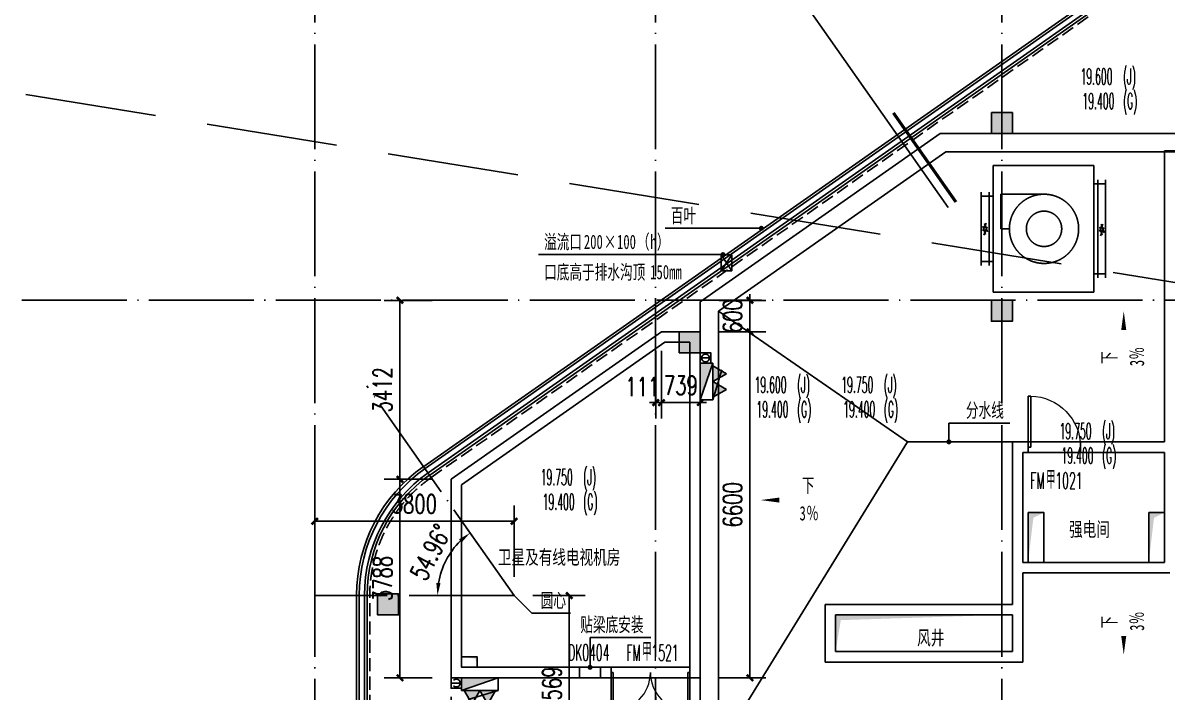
# Model space of a CAD drawing. Header units: millimetres. Extents: x 11476074 to 24729458, y -1239991 to 2813188.
# Drawn here: x 12552734 to 12574547, y 432140 to 444905 of the extents above; entities that cross this region are included whole.
import ezdxf

# ---------------------------------------------------------------- set-up
doc = ezdxf.new("R2010")
doc.units = ezdxf.units.MM
doc.header["$LTSCALE"] = 1000
for name, pattern in [('DASH', [0.35, 0.25, -0.1]), ('DASHED', [19.05, 12.7, -6.35]), ('DOTE', [2.42, 2, -0.2, 0.02, -0.2])]:
    doc.linetypes.add(name, pattern=pattern)
for name, color, linetype in [('#s-灭火器', 20, 'Continuous'), ('0风机', 1, 'Continuous'), ('20220819景观提资', 11, 'Continuous'), ('20230726 电气提资', 3, 'Continuous'), ('A-ANNO-DIMS', 3, 'Continuous'), ('A-ANNO-IDEN', 3, 'Continuous'), ('A-ANNO-TEXT', 7, 'Continuous'), ('A-AXIS', 18, 'DOTE'), ('A-COLS', 6, 'Continuous'), ('A-DETL-0001', 1, 'Continuous'), ('A-WALL', 5, 'Continuous'), ('AXIS', 3, 'Continuous'), ('DIM_LEAD', 3, 'Continuous'), ('DOOR_FIRE', 1, 'Continuous'), ('DOOR_FIRE_TEXT', 7, 'Continuous'), ('EQUIP_消火栓', 7, 'Continuous'), ('HZHZNEWPLOTLAYER#@$TT', 7, 'Continuous'), ('PUB_HATCH', 8, 'Continuous'), ('PUB_TEXT', 7, 'Continuous'), ('VPIPE-消防高', 3, 'Continuous'), ('WINDOW', 2, 'Continuous'), ('WINDOW_TEXT', 7, 'Continuous'), ('建筑-楼板开洞', 251, 'Continuous'), ('排水沟', 133, 'Continuous'), ('水条件', 1, 'Continuous'), ('结构边线', 21, 'DASH')]:
    doc.layers.add(name, color=color, linetype=linetype)
doc.layers.add('ACS_PFG_F2', color=31, linetype='Continuous', lineweight=50)
doc.layers.add('暖通-空调-设备', color=1, linetype='Continuous', lineweight=35)
doc.layers.get('20230726 电气提资').off()
doc.styles.add('_TCH_DIM', font='SIMPLEX.shx', dxfattribs={"width": 0.6, "bigfont": 'GBCBIG.shx'})
doc.styles.add('_TCH_DIM_T3', font='SIMPLEX', dxfattribs={"width": 0.705882, "bigfont": 'GBCBIG'})
doc.styles.add('_TCH_WINDOW', font='SIMPLEX', dxfattribs={"width": 0.7, "bigfont": 'GBCBIG'})
doc.styles.add('TITXV', font='', dxfattribs={"width": 0.7})
doc.styles.add('宋体', font='', dxfattribs={"width": 0.65})
doc.styles.get('TITXV').set_extended_font_data('SimSun')
doc.styles.get('宋体').set_extended_font_data('SimSun')
doc.dimstyles.new('_TCH_ARCH&&120', dxfattribs={"dimtxt": 357, "dimasz": 120, "dimexe": 300, "dimexo": 360, "dimgap": 151.5, "dimtad": 1, "dimdec": 0, "dimzin": 0, "dimdsep": 46, "dimtxsty": '_TCH_DIM_T3', "dimblk": 'ARCHTICK', "dimcen": 0.09, "dimclrt": 7, "dimazin": 2, "dimtfac": 1, "dimtdec": 0, "dimtix": 1, "dimtmove": 2, "dimatfit": 3, "dimfxl": 0, "dimtolj": 1, "dimtzin": 0, "dimarcsym": 0})
doc.dimstyles.new('_TCH_ARROW&&120', dxfattribs={"dimtxt": 357, "dimasz": 240, "dimexe": 300, "dimexo": 360, "dimgap": 151.5, "dimtad": 1, "dimdec": 0, "dimzin": 0, "dimdsep": 46, "dimtxsty": '_TCH_DIM_T3', "dimcen": 0.09, "dimclrt": 7, "dimazin": 2, "dimtfac": 1, "dimtdec": 0, "dimtix": 1, "dimtmove": 2, "dimatfit": 3, "dimfxl": 0, "dimtolj": 1, "dimtzin": 0, "dimarcsym": 0})

# ---------------------------------------------------------------- blocks, each defined once
blk = doc.blocks.new('灭火器')
at = {"layer": '#s-灭火器', "ltscale": 1000}
for points in [[(292444, 59707), (292144, 59707), (292294, 59447)], [(292744, 59707), (292444, 59707), (292594, 59447)]]:
    blk.add_hatch(color=256, dxfattribs=at).paths.add_polyline_path(points)
for points in [[(292294, 59447), (292444, 59707), (292144, 59707)], [(292594, 59447), (292744, 59707), (292444, 59707)]]:
    blk.add_lwpolyline(points, close=True, dxfattribs=at)
blk = doc.blocks.new('$TWTSYS$00000508')
for p, q in [((-0.5, 0.5), (0.324, 1.224)), ((-0.5, 0.5), (-0.5, -0.5)), ((-0.5, -0.5), (0.5, 0.5)), ((0.5, 0.5), (-0.5, 0.5)), ((0.5, -0.5), (0.5, 0.5)), ((-0.5, -0.5), (0.5, -0.5))]:
    blk.add_line(p, q)
blk.add_solid([(0.5, -0.5), (0.5, 0.5), (-0.5, -0.5)])
blk = doc.blocks.new('消火栓')
at = {"layer": '#s-灭火器', "rotation": 180}
blk.add_blockref('灭火器', (12864422, 734932), dxfattribs=at)
at = {"layer": 'EQUIP_消火栓', "xscale": 700, "yscale": 240, "zscale": 700}
blk.add_blockref('$TWTSYS$00000508', (12571978, 675105), dxfattribs=at)
blk = doc.blocks.new('A$C747B5AC2')
at = {"xscale": -1, "rotation": 270}
blk.add_blockref('消火栓', (-630865, -12776774), dxfattribs=at)
at = {"rotation": 180}
blk.add_blockref('消火栓', (12611898, 464539), dxfattribs=at)
blk = doc.blocks.new('asdfadsfasdfsd')
at = {"layer": 'A-ANNO-IDEN'}
blk.add_line((17589, 60845), (14322, 65503), dxfattribs=at)
at = {"layer": 'A-ANNO-IDEN', "const_width": 60}
blk.add_lwpolyline([(17736, 60948), (16544, 62649)], dxfattribs=at)
blk = doc.blocks.new('A$C62D30986')
at = {"layer": '暖通-空调-设备'}
for p, q in [((-1859, 92), (-2043, 273)), ((-1828, 116), (-1961, 337)), ((-1794, 130), (-1866, 379)), ((-1758, 134), (-1763, 394)), ((-1725, 129), (-1660, 382)), ((-1693, 115), (-1564, 343)), ((-1666, 93), (-1481, 281)), ((-736, 92), (-920, 274)), ((-705, 117), (-838, 337)), ((-671, 130), (-743, 379)), ((-635, 134), (-640, 395)), ((-601, 129), (-537, 382)), ((-570, 116), (-440, 344)), ((-542, 94), (-357, 281)), ((-1892, 30), (-2144, 94)), ((-1880, 63), (-2106, 190)), ((-1645, 67), (-1417, 199)), ((-1632, 34), (-1377, 103)), ((-769, 31), (-1021, 94)), ((-757, 63), (-982, 191)), ((-522, 67), (-294, 199)), ((-509, 35), (-254, 103)), ((-504, 0), (-240, 0)), ((-1896, -1), (-2160, -1)), ((-1892, -31), (-2144, -94)), ((-1880, -63), (-2106, -191)), ((-1859, -93), (-2043, -274)), ((-1828, -117), (-1961, -338)), ((-1794, -130), (-1866, -379)), ((-1758, -134), (-1763, -395)), ((-1725, -129), (-1660, -383)), ((-1693, -116), (-1564, -344)), ((-1666, -94), (-1481, -281)), ((-1645, -67), (-1417, -199)), ((-1632, -35), (-1377, -103)), ((-1628, 0), (-1364, 0)), ((-772, 0), (-1036, 0)), ((-769, -30), (-1021, -94)), ((-757, -63), (-982, -191)), ((-736, -92), (-920, -274)), ((-705, -117), (-838, -337)), ((-671, -130), (-743, -379)), ((-635, -134), (-640, -394)), ((-601, -129), (-537, -382)), ((-570, -115), (-440, -344)), ((-542, -94), (-357, -281)), ((-522, -67), (-294, -199)), ((-509, -35), (-254, -103))]:
    blk.add_line(p, q, dxfattribs=at)
for points in [[(0, 600), (0, -600), (-2400, -600), (-2400, 600)], [(-50, 550), (-50, -550), (-2350, -550), (-2350, 550)], [(0, 243), (0, 115), (94, 115), (94, 243)], [(0, -243), (0, -115), (94, -115), (94, -243)]]:
    blk.add_lwpolyline(points, close=True, dxfattribs=at)
for centre, radius in [((-1760, -1), 467), ((-636, 0), 467), ((-1762, 0), 398), ((-638, 0), 398), ((-1762, 0), 134), ((-638, 0), 134)]:
    blk.add_circle(centre, radius, dxfattribs=at)
blk = doc.blocks.new('A$C41482E1E')
at = {"layer": '0风机'}
for p, q in [((510, 2370), (1910, 2370)), ((510, 2220), (1910, 2220)), ((585, 2220), (585, 2370)), ((585, 2145), (585, 2220)), ((1835, 2220), (1835, 2370)), ((1835, 2145), (1835, 2220)), ((2420, 2145), (0, 2145)), ((0, 2145), (0, 225)), ((0, 225), (0, 2145)), ((2420, 225), (2420, 2145)), ((0, 225), (2420, 225)), ((350, 225), (350, 150)), ((2070, 225), (2070, 150)), ((275, 150), (2145, 150)), ((275, 0), (2145, 0)), ((350, 150), (350, 0)), ((2070, 150), (2070, 0))]:
    blk.add_line(p, q, dxfattribs=at)
at = {"layer": '0风机', "color": 8}
for p, q in [((1249, 2340), (1105, 2279)), ((1110, 2307), (1269, 2252)), ((1157, 2337), (1316, 2290)), ((1329, 2323), (1171, 2257)), ((1263, 116), (1119, 55)), ((1124, 83), (1284, 28)), ((1171, 112), (1331, 66)), ((1343, 99), (1185, 33))]:
    blk.add_line(p, q, dxfattribs=at)
at = {"layer": '0风机', "color": 8, "linetype": 'DASHED', "ltscale": 0.5}
for p, q in [((550, 1995), (1210, 1995)), ((550, 1173), (550, 1995)), ((1210, 1833), (1210, 1995))]:
    blk.add_line(p, q, dxfattribs=at)
for radius in [660, 337]:
    blk.add_circle((1210, 1173), radius, dxfattribs=at)
blk = doc.blocks.new('A$C63423BDE')
at = {"layer": '0风机', "color": 1}
for p, q in [((125, 1070), (615, 1070)), ((125, 920), (615, 920)), ((200, 920), (200, 1070)), ((200, 845), (200, 920)), ((540, 920), (540, 1070)), ((540, 845), (540, 920)), ((740, 845), (0, 845)), ((0, 845), (0, 225)), ((740, 225), (740, 845)), ((0, 225), (740, 225)), ((110, 225), (110, 150)), ((630, 225), (630, 150)), ((35, 150), (705, 150)), ((35, 0), (705, 0)), ((110, 150), (110, 0)), ((630, 150), (630, 0))]:
    blk.add_line(p, q, dxfattribs=at)
at = {"layer": '0风机', "color": 8}
for p, q in [((409, 1040), (265, 979)), ((270, 1007), (429, 952)), ((317, 1037), (476, 990)), ((489, 1023), (331, 957)), ((423, 116), (279, 55)), ((284, 83), (444, 28)), ((331, 112), (491, 66)), ((503, 99), (345, 33))]:
    blk.add_line(p, q, dxfattribs=at)
at = {"layer": '0风机', "color": 8, "linetype": 'DASHED', "ltscale": 0.5}
for p, q in [((125, 812), (370, 812)), ((125, 506), (125, 812)), ((370, 752), (370, 812))]:
    blk.add_line(p, q, dxfattribs=at)
for radius in [245, 125]:
    blk.add_circle((370, 506), radius, dxfattribs=at)
blk = doc.blocks.new('A$C66DF000A')
at = {"layer": '0风机'}
for p, q in [((165, 1180), (715, 1180)), ((240, 1030), (240, 1180)), ((640, 1030), (640, 1180)), ((0, 955), (0, 225)), ((880, 955), (0, 955)), ((165, 1030), (715, 1030)), ((240, 955), (240, 1030)), ((640, 955), (640, 1030)), ((880, 225), (880, 955)), ((0, 225), (880, 225)), ((125, 225), (125, 150)), ((755, 225), (755, 150)), ((50, 150), (830, 150)), ((125, 150), (125, 0)), ((755, 150), (755, 0)), ((50, 0), (830, 0))]:
    blk.add_line(p, q, dxfattribs=at)
at = {"layer": '0风机', "color": 8}
for p, q in [((479, 1150), (335, 1089)), ((340, 1117), (499, 1062)), ((387, 1147), (546, 1100)), ((559, 1133), (401, 1067)), ((493, 116), (349, 55)), ((354, 83), (514, 28)), ((401, 112), (561, 66)), ((573, 99), (415, 33))]:
    blk.add_line(p, q, dxfattribs=at)
at = {"layer": '0风机', "color": 8, "linetype": 'DASHED', "ltscale": 0.5}
for p, q in [((170, 901), (440, 901)), ((170, 565), (170, 901)), ((440, 835), (440, 901))]:
    blk.add_line(p, q, dxfattribs=at)
for radius in [270, 138]:
    blk.add_circle((440, 565), radius, dxfattribs=at)
blk = doc.blocks.new('A$C559A2C73')
at = {"layer": '0风机'}
for p, q in [((270, 1550), (1050, 1550)), ((345, 1400), (345, 1550)), ((975, 1400), (975, 1550)), ((1320, 1325), (0, 1325)), ((0, 1325), (0, 225)), ((270, 1400), (1050, 1400)), ((345, 1325), (345, 1400)), ((975, 1325), (975, 1400)), ((1320, 225), (1320, 1325)), ((0, 225), (1320, 225)), ((185, 225), (185, 150)), ((1135, 225), (1135, 150)), ((110, 150), (1210, 150)), ((110, 0), (1210, 0)), ((185, 150), (185, 0)), ((1135, 150), (1135, 0))]:
    blk.add_line(p, q, dxfattribs=at)
at = {"layer": '0风机', "color": 8}
for p, q in [((699, 1520), (555, 1459)), ((560, 1487), (719, 1432)), ((607, 1517), (766, 1470)), ((779, 1503), (621, 1437)), ((713, 116), (569, 55)), ((574, 83), (734, 28)), ((621, 112), (781, 66)), ((793, 99), (635, 33))]:
    blk.add_line(p, q, dxfattribs=at)
at = {"layer": '0风机', "color": 8, "linetype": 'DASHED', "ltscale": 0.5}
for p, q in [((268, 1236), (660, 1236)), ((268, 748), (268, 1236)), ((660, 1140), (660, 1236))]:
    blk.add_line(p, q, dxfattribs=at)
for radius in [392, 200]:
    blk.add_circle((660, 748), radius, dxfattribs=at)
blk = doc.blocks.new('A$C116B2636')
at = {"layer": 'ACS_PFG_F2', "xscale": -1, "rotation": 90}
blk.add_blockref('A$C41482E1E', (6261, 20940, -2600), dxfattribs=at)
at = {"layer": 'ACS_PFG_F2', "rotation": 270}
for name, p in [('A$C63423BDE', (12815, 17823, -6170)), ('A$C63423BDE', (11333, 16862, -12170)), ('A$C559A2C73', (11149, 15330)), ('A$C66DF000A', (11335, 13275))]:
    blk.add_blockref(name, p, dxfattribs=at)
at = {"layer": '暖通-空调-设备'}
for p in [(15723, 7900), (2400, 7400), (9000, 7400), (15723, 5700), (2400, 5200), (9000, 5200), (15723, 3500), (2400, 3000), (9000, 3000), (15723, 1100), (2400, 600), (9000, 600)]:
    blk.add_blockref('A$C62D30986', p, dxfattribs=at)
blk = doc.blocks.new('_FZH')
blk.add_lwpolyline([(-0.5, -0.5), (0.5, -0.5), (0.5, 0.5), (-0.5, 0.5)], close=True)
at = {"layer": 'PUB_HATCH'}
blk.add_solid([(-0.5, -0.5), (0.5, -0.5), (-0.5, 0.5), (0.5, 0.5)], dxfattribs=at)
blk = doc.blocks.new('asdgsdfgdf')
at = {"layer": 'A-COLS', "xscale": 400, "yscale": 400, "zscale": 400, "rotation": 270}
for p in [(-32900, 78880), (-32900, 75300), (-38850, 74700), (-44600, 69700)]:
    blk.add_blockref('_FZH', p, dxfattribs=at)
blk = doc.blocks.new('*D6944')
at = {"layer": 'A-ANNO-DIMS', "color": 0, "lineweight": -2, "transparency": 16777216}
for p, q in [((5446, 7368), (5691, 7019)), ((4770, 6069), (5197, 6069))]:
    blk.add_line(p, q, dxfattribs=at)
blk.add_arc((6357, 6069), 1460, 134.4686, 170.5726, dxfattribs=at)
at = {"layer": 'A-ANNO-DIMS', "color": 0, "transparency": 16777216}
for points in [[(5308, 7142), (5359, 7080), (5518, 7264)], [(4956, 6305), (4876, 6311), (4897, 6069)]]:
    blk.add_solid(points, dxfattribs=at)
at = {"layer": 'Defpoints', "color": 0, "transparency": 16777216}
for p in [(5239, 7663), (5185, 6940), (4410, 6069), (6357, 6069)]:
    blk.add_point(p, dxfattribs=at)
at = {"layer": 'A-ANNO-DIMS', "color": 7, "transparency": 16777216, "insert": (4769, 6895), "char_height": 357, "attachment_point": 5, "rotation": 62.5206, "style": '_TCH_DIM_T3'}
blk.add_mtext('\\A1;54.96°', dxfattribs=at)
blk = doc.blocks.new('_ArchTick')
at = {"color": 0, "linetype": 'ByBlock', "const_width": 0.4}
blk.add_lwpolyline([(-0.5, -0.5), (0.5, 0.5)], dxfattribs=at)
blk = doc.blocks.new('*D6945')
at = {"layer": 'A-ANNO-DIMS', "color": 0, "lineweight": -2, "transparency": 16777216}
for p, q in [((2557, 6429), (2557, 7787)), ((6357, 6429), (6357, 7787)), ((2557, 7487), (6357, 7487))]:
    blk.add_line(p, q, dxfattribs=at)
at = {"layer": 'Defpoints', "color": 0, "transparency": 16777216}
for p in [(6357, 7487), (2557, 6069), (6357, 6069)]:
    blk.add_point(p, dxfattribs=at)
at = {"layer": 'A-ANNO-DIMS', "color": 0, "lineweight": -2, "transparency": 16777216, "xscale": 120, "yscale": 120, "zscale": 120, "rotation": 180}
blk.add_blockref('_ArchTick', (2557, 7487), dxfattribs=at)
at = {"layer": 'A-ANNO-DIMS', "color": 0, "lineweight": -2, "transparency": 16777216, "xscale": 120, "yscale": 120, "zscale": 120}
blk.add_blockref('_ArchTick', (6357, 7487), dxfattribs=at)
at = {"layer": 'A-ANNO-DIMS', "color": 7, "transparency": 16777216, "insert": (4457, 7817), "char_height": 357, "attachment_point": 5, "style": '_TCH_DIM_T3'}
blk.add_mtext('\\A1;3800', dxfattribs=at)
blk = doc.blocks.new('*D6946')
at = {"layer": 'A-ANNO-DIMS', "color": 0, "lineweight": -2, "transparency": 16777216}
for p, q in [((6717, 6069), (7710, 6069)), ((7410, 2500), (7410, 6069)), ((6717, 2500), (7710, 2500))]:
    blk.add_line(p, q, dxfattribs=at)
at = {"layer": 'Defpoints', "color": 0, "transparency": 16777216}
for p in [(6357, 6069), (7410, 6069), (6357, 2500)]:
    blk.add_point(p, dxfattribs=at)
at = {"layer": 'A-ANNO-DIMS', "color": 0, "lineweight": -2, "transparency": 16777216, "xscale": 120, "yscale": 120, "zscale": 120}
for p, rotation in [((7410, 6069), 90), ((7410, 2500), 270)]:
    blk.add_blockref('_ArchTick', p, dxfattribs=dict(at, rotation=rotation))
at = {"layer": 'A-ANNO-DIMS', "color": 7, "transparency": 16777216, "insert": (7080, 4284), "char_height": 357, "attachment_point": 5, "rotation": 90, "style": '_TCH_DIM_T3'}
blk.add_mtext('\\A1;3569', dxfattribs=at)
blk = doc.blocks.new('A$C2527068D')
for p, q in [((0, 200), (300, 0)), ((300, 200), (0, 0))]:
    blk.add_line(p, q)
blk.add_lwpolyline([(300, 0), (300, 200), (0, 200), (0, 0)], close=True)
blk = doc.blocks.new('A$C2E1F4B8B')
at = {"layer": '20220819景观提资'}
h = blk.add_hatch(dxfattribs=at)
h.set_pattern_fill('草坪或沼泽', color=68, scale=200)
h.set_pattern_definition([(0, (-25387.84, -126494.34), (800, 800), [120, -24, 32, -24, 120, -480]), (0, (-25427.84, -126470.34), (800, 800), [80, -60, 120, -60, 80, -400]), (0, (-25147.84, -126150.34), (800, 800), [100, -40, 100, -560]), (0, (-25547.84, -125990.34), (800, 800), [40, -80, 40, -640]), (90, (-25467.84, -125990.34), (-800, 800), [72, -728]), (90, (-25227.84, -126470.34), (-800, 800), [80, -720]), (90, (-25027.84, -126150.34), (-800, 800), [80, -720]), (45, (-25123.84, -126478.34), (9e-14, 800), [80, -1051.3708]), (135, (-25331.84, -126478.34), (-800, 9e-14), [80, -1051.3708]), (63.43495, (-25147.84, -126474.34), (4e-08, 800), [80, -1708.8544]), (75.96376, (-25187.84, -126470.34), (3e-08, 800), [80, -3218.4845]), (75.96376, (-24987.84, -126150.34), (3e-08, 800), [64, -3234.4845]), (75.96376, (-25451.84, -125990.34), (3e-08, 800), [56, -3242.4845]), (104.03624, (-25267.84, -126470.34), (-3e-08, 800), [80, -3218.4845]), (104.03624, (-25067.84, -126150.34), (-3e-08, 800), [64, -3234.4845]), (104.03624, (-25483.84, -125990.34), (-3e-08, 800), [56, -3242.4845]), (116.56505, (-25307.84, -126474.34), (-3e-07, 800), [80, -1708.8534])])
edge = h.paths.add_edge_path()
edge.add_arc((44235, 65460), 1750, 360, 395.0919)
edge.add_line((45667, 66466), (38842, 76200))
edge.add_line((38842, 76200), (37506, 76200))
edge.add_line((37506, 76200), (37235, 76200))
edge.add_line((37235, 76200), (37235, 77700))
edge.add_line((37235, 77700), (35935, 77700))
edge.add_line((35935, 77700), (34735, 77700))
edge.add_line((34735, 77700), (34735, 85100))
edge.add_line((34735, 85100), (34979, 85192))
edge.add_line((34979, 85192), (32341, 83499))
edge.add_line((32341, 83499), (32535, 83500))
edge.add_line((32535, 83500), (28299, 83500))
edge.add_line((28299, 83500), (28299, 81108))
edge.add_line((28299, 81108), (28299, 78471))
edge.add_line((28299, 78471), (32556, 78469))
edge.add_line((32556, 78469), (32556, 73287))
edge.add_line((32556, 73287), (35556, 73287))
edge.add_line((35556, 73287), (35556, 72687))
edge.add_line((35556, 72687), (38201, 72687))
edge.add_line((38201, 72687), (38201, 73587))
edge.add_line((38201, 73587), (40001, 73587))
edge.add_line((40001, 73587), (40001, 71787))
edge.add_line((40001, 71787), (38201, 71787))
edge.add_line((38201, 71787), (33619, 71787))
edge.add_line((33619, 71787), (33619, 72687))
edge.add_line((33619, 72687), (32556, 72687))
edge.add_line((32556, 72687), (32556, 73287))
edge.add_line((32556, 73287), (32556, 78469))
edge.add_line((32556, 78469), (28299, 78471))
edge.add_line((28299, 78471), (28299, 81108))
edge.add_line((28299, 81108), (28299, 83500))
edge.add_line((28299, 83500), (32769, 84300))
edge.add_line((32769, 84300), (33817, 84300))
edge.add_line((33817, 84300), (34979, 85192))
edge.add_line((34979, 85192), (36172, 86029))
edge.add_line((36172, 86029), (33186, 90286))
edge.add_line((33186, 90286), (26615, 85678))
edge.add_arc((24692, 88307), 3257, 271.3535, 306.1749, ccw=False)
edge.add_line((24769, 85051), (22435, 85050))
edge.add_arc((22408, 82299), 2751, 89.4455, 125.0366)
edge.add_line((20829, 84552), (19610, 83697))
edge.add_arc((20199, 80755), 3000, 35.0346, 101.3065, ccw=False)
edge.add_line((22655, 82478), (34282, 65893))
edge.add_arc((31826, 64171), 3000, -54.9654, 35.0346, ccw=False)
edge.add_line((33548, 61715), (27599, 57544))
edge.add_arc((25877, 60000), 3000, 270, 305.0346, ccw=False)
edge.add_line((25877, 57000), (6535, 57000))
edge.add_arc((6535, 60000), 3000, 180, 270, ccw=False)
edge.add_line((3535, 60000), (3535, 67790))
edge.add_line((3535, 67790), (2226, 66889))
edge.add_arc((4121, 64581), 2986, 129.3886, 178.9922)
edge.add_line((1135, 64633), (1135, 55900))
edge.add_line((1135, 55900), (5085, 55900))
edge.add_line((5085, 55900), (31719, 55900))
edge.add_line((31719, 55900), (31719, 58600))
edge.add_line((31719, 58600), (30245, 58600))
edge.add_line((30245, 58600), (30245, 59000))
edge.add_line((30245, 59000), (35470, 59000))
edge.add_line((35470, 59000), (35470, 60500))
edge.add_line((35470, 60500), (33406, 60500))
edge.add_line((33406, 60500), (33406, 60900))
edge.add_line((33406, 60900), (40285, 60900))
edge.add_line((40285, 60900), (40285, 60900))
edge.add_line((40285, 60900), (40285, 61500))
edge.add_line((40285, 61500), (42085, 61500))
edge.add_line((42085, 61500), (42085, 60900))
edge.add_line((42085, 60900), (45985, 60900))
edge.add_line((45985, 60900), (45985, 65460))
h.paths.add_polyline_path([(35285, 75502), (35285, 76102), (37085, 76102), (37085, 75502)], flags=16)
h.paths.add_polyline_path([(34685, 76202), (34685, 77500), (36485, 77500), (36485, 76202)], flags=16)
h.paths.add_polyline_path([(36185, 74802), (34385, 74802), (34385, 75402), (36185, 75402)], flags=16)
h.paths.add_polyline_path([(36185, 74102), (34385, 74102), (34385, 74702), (36185, 74702)], flags=16)
h.paths.add_polyline_path([(35556, 73387), (33756, 73387), (33756, 73987), (35556, 73987)], flags=16)
h.paths.add_polyline_path([(35556, 73287), (35556, 72687), (32556, 72687), (32556, 73287)], flags=17)
h.paths.add_polyline_path([(36336, 71087), (34536, 71087), (34536, 71687), (36336, 71687)], flags=16)
h.paths.add_polyline_path([(36336, 70387), (34836, 70387), (34836, 70987), (36336, 70987)], flags=16)
h.paths.add_polyline_path([(36636, 69687), (34836, 69687), (34836, 70287), (36636, 70287)], flags=16)
h.paths.add_polyline_path([(36636, 67787), (36636, 69587), (42636, 69587), (42636, 67787), (40836, 67787)], flags=16)
h.paths.add_polyline_path([(36536, 67787), (35785, 67787), (35785, 69587), (36536, 69587)], flags=16)
h.paths.add_polyline_path([(35785, 67087), (35785, 67687), (38785, 67687), (38785, 67087)], flags=16)
h.paths.add_polyline_path([(35935, 65707), (35935, 66987), (38635, 66987), (38635, 65707)], flags=16)
h.paths.add_polyline_path([(37585, 65094), (37585, 65694), (37585, 65707), (39385, 65707), (39385, 65694), (39385, 65094)], flags=16)
h.paths.add_polyline_path([(39485, 64394), (39485, 65694), (43445, 65694), (43445, 65694), (45245, 65694), (45245, 63894), (43445, 63894), (43445, 64394)], flags=16)
h.paths.add_polyline_path([(38131, 63694), (38131, 64294), (40831, 64294), (40831, 63694)], flags=16)
h.paths.add_polyline_path([(36985, 64394), (36985, 64994), (39385, 64994), (39385, 64394)], flags=16)
h.paths.add_polyline_path([(39385, 65707), (39385, 65694), (37585, 65694), (37585, 65707)], flags=0)
h.paths.add_polyline_path([(39631, 62994), (39631, 63594), (41431, 63594), (41431, 62994)], flags=16)
h.paths.add_polyline_path([(40531, 62894), (42031, 62894), (42031, 62294), (40531, 62294)], flags=16)
h.paths.add_polyline_path([(40531, 62194), (42331, 62194), (42331, 61594), (40531, 61594)], flags=16)
blk = doc.blocks.new('sdgsdgh')
at = {"color": 2}
for points in [[(46078, 78083), (47926, 75447, -0.414214), (47204, 71339), (41255, 67167, -0.154069), (39561, 66633), (20219, 66633, -0.414214), (17269, 69583), (17269, 80759, -0.244538), (18526, 83174), (32190, 92754, -0.414214), (36299, 92032)], [(45956, 78083), (47844, 75390, -0.414214), (47147, 71420), (41197, 67249, -0.154069), (39561, 66733), (20219, 66733, -0.414214), (17369, 69583), (17369, 80759, -0.244538), (18583, 83092), (32247, 92672, -0.414214), (36217, 91974)]]:
    blk.add_lwpolyline(points, format="xyb", dxfattribs=at)
at = {"layer": 'A-DETL-0001'}
for p, q in [((18497, 83215), (32161, 92795)), ((18612, 83051), (32276, 92631)), ((17219, 80759), (17219, 69583)), ((17419, 80759), (17419, 69583))]:
    blk.add_line(p, q, dxfattribs=at)
for radius in [3000, 2800]:
    blk.add_arc((20219, 80759), radius, 125.0346, 180, dxfattribs=at)
blk = doc.blocks.new('管位')
at = {"layer": '水条件'}
blk.add_line((12573126, 675360), (12573126, 675160), dxfattribs=at)
blk.add_lwpolyline([(12573026, 675360), (12573226, 675360), (12573226, 675160), (12573026, 675160)], close=True, dxfattribs=at)
blk = doc.blocks.new('$DorLib2D$00000001')
for p, q in [((0.45, 0.975), (0.5, 0.975)), ((0.45, 0), (0.45, 0.975)), ((0.5, 0), (0.5, 0.975)), ((0.5, 0), (0.45, 0))]:
    blk.add_line(p, q)
at = {"lineweight": 13}
blk.add_arc((0.475, 0), 0.975, 91.4693, 180, dxfattribs=at)
blk = doc.blocks.new('$DorLib2D$00000002')
for p, q in [((-0.5, 0), (-0.5, 0.4875)), ((-0.475, 0.4875), (-0.5, 0.4875)), ((-0.475, 0), (-0.475, 0.4875)), ((0.475, 0), (0.475, 0.4875)), ((0.475, 0.4875), (0.5, 0.4875)), ((0.5, 0), (0.5, 0.4875)), ((-0.5, 0), (-0.475, 0)), ((0.5, 0), (0.475, 0))]:
    blk.add_line(p, q)
at = {"lineweight": 13}
for centre, start, end in [((-0.4875, 0), 0, 88.53072), ((0.4875, 0), 91.46928, 180)]:
    blk.add_arc(centre, 0.4875, start, end, dxfattribs=at)
blk = doc.blocks.new('*D6954')
at = {"layer": 'A-ANNO-DIMS', "color": 0, "lineweight": -2, "transparency": 16777216}
for p, q in [((12558297, 432053), (12558297, 431127)), ((12560897, 432053), (12560897, 431127)), ((12558297, 431427), (12560897, 431427))]:
    blk.add_line(p, q, dxfattribs=at)
at = {"layer": 'Defpoints', "color": 0, "transparency": 16777216}
for p in [(12558297, 432413), (12560897, 432413), (12560897, 431427)]:
    blk.add_point(p, dxfattribs=at)
at = {"layer": 'A-ANNO-DIMS', "color": 0, "lineweight": -2, "transparency": 16777216, "xscale": 120, "yscale": 120, "zscale": 120, "rotation": 180}
blk.add_blockref('_ArchTick', (12558297, 431427), dxfattribs=at)
at = {"layer": 'A-ANNO-DIMS', "color": 0, "lineweight": -2, "transparency": 16777216, "xscale": 120, "yscale": 120, "zscale": 120}
blk.add_blockref('_ArchTick', (12560897, 431427), dxfattribs=at)
at = {"layer": 'A-ANNO-DIMS', "color": 7, "transparency": 16777216, "insert": (12559597, 431757), "char_height": 357, "attachment_point": 5, "style": '_TCH_DIM_T3'}
blk.add_mtext('\\A1;2600', dxfattribs=at)
blk = doc.blocks.new('*D6955')
at = {"layer": 'A-ANNO-DIMS', "color": 0, "lineweight": -2, "transparency": 16777216}
for p, q in [((12560897, 432053), (12560897, 431127)), ((12564797, 432053), (12564797, 431127)), ((12560897, 431427), (12564797, 431427))]:
    blk.add_line(p, q, dxfattribs=at)
at = {"layer": 'Defpoints', "color": 0, "transparency": 16777216}
for p in [(12560897, 432413), (12564797, 432413), (12564797, 431427)]:
    blk.add_point(p, dxfattribs=at)
at = {"layer": 'A-ANNO-DIMS', "color": 0, "lineweight": -2, "transparency": 16777216, "xscale": 120, "yscale": 120, "zscale": 120, "rotation": 180}
blk.add_blockref('_ArchTick', (12560897, 431427), dxfattribs=at)
at = {"layer": 'A-ANNO-DIMS', "color": 0, "lineweight": -2, "transparency": 16777216, "xscale": 120, "yscale": 120, "zscale": 120}
blk.add_blockref('_ArchTick', (12564797, 431427), dxfattribs=at)
at = {"layer": 'A-ANNO-DIMS', "color": 7, "transparency": 16777216, "insert": (12562847, 431757), "char_height": 357, "attachment_point": 5, "style": '_TCH_DIM_T3'}
blk.add_mtext('\\A1;3900', dxfattribs=at)
blk = doc.blocks.new('*D6956')
at = {"layer": 'A-ANNO-DIMS', "color": 0, "lineweight": -2, "transparency": 16777216}
for p, q in [((12564797, 432053), (12564797, 431127)), ((12565647, 432053), (12565647, 431127)), ((12564797, 431427), (12564677, 431427)), ((12564797, 431427), (12565647, 431427)), ((12565647, 431427), (12565767, 431427))]:
    blk.add_line(p, q, dxfattribs=at)
at = {"layer": 'Defpoints', "color": 0, "transparency": 16777216}
for p in [(12564797, 432413), (12565647, 432413), (12565647, 431427)]:
    blk.add_point(p, dxfattribs=at)
at = {"layer": 'A-ANNO-DIMS', "color": 0, "lineweight": -2, "transparency": 16777216, "xscale": 120, "yscale": 120, "zscale": 120}
blk.add_blockref('_ArchTick', (12564797, 431427), dxfattribs=at)
at = {"layer": 'A-ANNO-DIMS', "color": 0, "lineweight": -2, "transparency": 16777216, "xscale": 120, "yscale": 120, "zscale": 120, "rotation": 180}
blk.add_blockref('_ArchTick', (12565647, 431427), dxfattribs=at)
at = {"layer": 'A-ANNO-DIMS', "color": 7, "transparency": 16777216, "insert": (12565222, 431757), "char_height": 357, "attachment_point": 5, "style": '_TCH_DIM_T3'}
blk.add_mtext('\\A1;850', dxfattribs=at)
blk = doc.blocks.new('*D6957')
at = {"layer": 'A-ANNO-DIMS', "color": 0, "lineweight": -2, "transparency": 16777216}
for p, q in [((12560537, 436201), (12559622, 436201)), ((12559922, 432413), (12559922, 436201)), ((12560537, 432413), (12559622, 432413))]:
    blk.add_line(p, q, dxfattribs=at)
at = {"layer": 'Defpoints', "color": 0, "transparency": 16777216}
for p in [(12559922, 436201), (12560897, 436201), (12560897, 432413)]:
    blk.add_point(p, dxfattribs=at)
at = {"layer": 'A-ANNO-DIMS', "color": 0, "lineweight": -2, "transparency": 16777216, "xscale": 120, "yscale": 120, "zscale": 120}
for p, rotation in [((12559922, 436201), 90), ((12559922, 432413), 270)]:
    blk.add_blockref('_ArchTick', p, dxfattribs=dict(at, rotation=rotation))
at = {"layer": 'A-ANNO-DIMS', "color": 7, "transparency": 16777216, "insert": (12559592, 434307), "char_height": 357, "attachment_point": 5, "rotation": 90, "style": '_TCH_DIM_T3'}
blk.add_mtext('\\A1;3788', dxfattribs=at)
blk = doc.blocks.new('*D6958')
at = {"layer": 'A-ANNO-DIMS', "color": 0, "lineweight": -2, "transparency": 16777216}
for p, q in [((12560537, 439613), (12559622, 439613)), ((12559922, 436201), (12559922, 439613)), ((12560537, 436201), (12559622, 436201))]:
    blk.add_line(p, q, dxfattribs=at)
at = {"layer": 'Defpoints', "color": 0, "transparency": 16777216}
for p in [(12559922, 439613), (12560897, 439613), (12560897, 436201)]:
    blk.add_point(p, dxfattribs=at)
at = {"layer": 'A-ANNO-DIMS', "color": 0, "lineweight": -2, "transparency": 16777216, "xscale": 120, "yscale": 120, "zscale": 120}
for p, rotation in [((12559922, 439613), 90), ((12559922, 436201), 270)]:
    blk.add_blockref('_ArchTick', p, dxfattribs=dict(at, rotation=rotation))
at = {"layer": 'A-ANNO-DIMS', "color": 7, "transparency": 16777216, "insert": (12559592, 437907), "char_height": 357, "attachment_point": 5, "rotation": 90, "style": '_TCH_DIM_T3'}
blk.add_mtext('\\A1;3412', dxfattribs=at)
blk = doc.blocks.new('*D6959')
at = {"layer": 'A-ANNO-DIMS', "color": 0, "lineweight": -2, "transparency": 16777216}
for p, q in [((12564908, 438653), (12564908, 437362)), ((12565647, 438653), (12565647, 437362)), ((12564908, 437662), (12564788, 437662)), ((12564908, 437662), (12565647, 437662)), ((12565647, 437662), (12565767, 437662))]:
    blk.add_line(p, q, dxfattribs=at)
at = {"layer": 'Defpoints', "color": 0, "transparency": 16777216}
for p in [(12564908, 439013), (12565647, 439013), (12565647, 437662)]:
    blk.add_point(p, dxfattribs=at)
at = {"layer": 'A-ANNO-DIMS', "color": 0, "lineweight": -2, "transparency": 16777216, "xscale": 120, "yscale": 120, "zscale": 120}
blk.add_blockref('_ArchTick', (12564908, 437662), dxfattribs=at)
at = {"layer": 'A-ANNO-DIMS', "color": 0, "lineweight": -2, "transparency": 16777216, "xscale": 120, "yscale": 120, "zscale": 120, "rotation": 180}
blk.add_blockref('_ArchTick', (12565647, 437662), dxfattribs=at)
at = {"layer": 'A-ANNO-DIMS', "color": 7, "transparency": 16777216, "insert": (12565278, 437992), "char_height": 357, "attachment_point": 5, "style": '_TCH_DIM_T3'}
blk.add_mtext('\\A1;739', dxfattribs=at)
blk = doc.blocks.new('*D6960')
at = {"layer": 'A-ANNO-DIMS', "color": 0, "lineweight": -2, "transparency": 16777216}
for p, q in [((12564797, 438653), (12564797, 437362)), ((12564908, 438653), (12564908, 437362)), ((12564797, 437662), (12564677, 437662)), ((12564797, 437662), (12564908, 437662)), ((12564908, 437662), (12565028, 437662))]:
    blk.add_line(p, q, dxfattribs=at)
at = {"layer": 'Defpoints', "color": 0, "transparency": 16777216}
for p in [(12564797, 439013), (12564908, 439013), (12564908, 437662)]:
    blk.add_point(p, dxfattribs=at)
at = {"layer": 'A-ANNO-DIMS', "color": 0, "lineweight": -2, "transparency": 16777216, "xscale": 120, "yscale": 120, "zscale": 120}
blk.add_blockref('_ArchTick', (12564797, 437662), dxfattribs=at)
at = {"layer": 'A-ANNO-DIMS', "color": 0, "lineweight": -2, "transparency": 16777216, "xscale": 120, "yscale": 120, "zscale": 120, "rotation": 180}
blk.add_blockref('_ArchTick', (12564908, 437662), dxfattribs=at)
at = {"layer": 'A-ANNO-DIMS', "color": 7, "transparency": 16777216, "insert": (12564544, 437962), "char_height": 357, "attachment_point": 5, "style": '_TCH_DIM_T3'}
blk.add_mtext('\\A1;111', dxfattribs=at)
blk = doc.blocks.new('*D6961')
at = {"layer": 'A-ANNO-DIMS', "color": 0, "lineweight": -2, "transparency": 16777216}
for p, q in [((12566007, 439613), (12566894, 439613)), ((12566594, 439613), (12566594, 439733)), ((12566594, 439013), (12566594, 439613)), ((12566007, 439013), (12566894, 439013)), ((12566594, 439013), (12566594, 438893))]:
    blk.add_line(p, q, dxfattribs=at)
at = {"layer": 'Defpoints', "color": 0, "transparency": 16777216}
for p in [(12565647, 439613), (12566594, 439613), (12565647, 439013)]:
    blk.add_point(p, dxfattribs=at)
at = {"layer": 'A-ANNO-DIMS', "color": 0, "lineweight": -2, "transparency": 16777216, "xscale": 120, "yscale": 120, "zscale": 120}
for p, rotation in [((12566594, 439613), 270), ((12566594, 439013), 90)]:
    blk.add_blockref('_ArchTick', p, dxfattribs=dict(at, rotation=rotation))
at = {"layer": 'A-ANNO-DIMS', "color": 7, "transparency": 16777216, "insert": (12566264, 439313), "char_height": 357, "attachment_point": 5, "rotation": 90, "style": '_TCH_DIM_T3'}
blk.add_mtext('\\A1;600', dxfattribs=at)
blk = doc.blocks.new('*D6962')
at = {"layer": 'A-ANNO-DIMS', "color": 0, "lineweight": -2, "transparency": 16777216}
for p, q in [((12566007, 439013), (12566894, 439013)), ((12566594, 432413), (12566594, 439013)), ((12566007, 432413), (12566894, 432413))]:
    blk.add_line(p, q, dxfattribs=at)
at = {"layer": 'Defpoints', "color": 0, "transparency": 16777216}
for p in [(12565647, 439013), (12566594, 439013), (12565647, 432413)]:
    blk.add_point(p, dxfattribs=at)
at = {"layer": 'A-ANNO-DIMS', "color": 0, "lineweight": -2, "transparency": 16777216, "xscale": 120, "yscale": 120, "zscale": 120}
for p, rotation in [((12566594, 439013), 90), ((12566594, 432413), 270)]:
    blk.add_blockref('_ArchTick', p, dxfattribs=dict(at, rotation=rotation))
at = {"layer": 'A-ANNO-DIMS', "color": 7, "transparency": 16777216, "insert": (12566264, 435713), "char_height": 357, "attachment_point": 5, "rotation": 90, "style": '_TCH_DIM_T3'}
blk.add_mtext('\\A1;6600', dxfattribs=at)
blk = doc.blocks.new('qlzw')
at = {"layer": 'A-AXIS'}
for p, q in [((12424866.8, 979989.8, 0), (12424866.8, 1082989.8)), ((12431366.8, 979989.8, 0), (12431366.8, 1082989.8)), ((12437966.8, 979989.8, 0), (12437966.8, 1082989.8)), ((12416866.8, 1071489.8), (12486866.8, 1071489.8))]:
    blk.add_line(p, q, dxfattribs=at)
blk = doc.blocks.new('asdfadgg')
at = {"layer": 'A-AXIS'}
for q in [(3551.7, 10068.7), (2556.8, 6068.7)]:
    blk.add_line((6356.8, 6068.7), q, dxfattribs=at)
at = {"layer": 'DIM_LEAD'}
for p, q in [((6356.8, 6068.7), (6693.2, 5732.3)), ((6693.2, 5732.3), (7432, 5732.3))]:
    blk.add_line(p, q, dxfattribs=at)
at = {"layer": 'PUB_TEXT', "style": '宋体', "width": 0.65}
blk.add_text('圆心', height=271.9, dxfattribs=at).set_placement((6865.9, 5840.3))
at = {"layer": 'A-ANNO-DIMS'}
for p1, distance, picture, middle in [((2556.8, 6068.7), 1418, '*D6945', (4456.8, 7816.8)), ((6356.8, 2500), -1053.2, '*D6946', (7080, 4284.4))]:
    dim = blk.add_aligned_dim(p1=p1, p2=(6356.8, 6068.7), distance=distance, dimstyle='_TCH_ARCH&&120', dxfattribs=at)
    dim.commit()
    dim.dimension.update_dxf_attribs({"geometry": picture, "text_midpoint": middle})
dim = blk.add_angular_dim_3p(base=(5185.1, 6940.2), center=(6356.8, 6068.7), p1=(5238.8, 7663), p2=(4409.6, 6068.7), dimstyle='_TCH_ARROW&&120', dxfattribs=at)
dim.commit()
dim.dimension.update_dxf_attribs({"geometry": '*D6944', "text_midpoint": (4768.5, 6894.8)})
blk = doc.blocks.new('00')
at = {"layer": '建筑-楼板开洞'}
h = blk.add_hatch(color=256, dxfattribs=at)
h.dxf.hatch_style = 1
h.paths.add_polyline_path([(12571896.8, 434613.2), (12571896.8, 435563.2), (12572196.8, 435563.2), (12571996.8, 435463.2)])
h = blk.add_hatch(color=256, dxfattribs=at)
h.dxf.hatch_style = 1
h.paths.add_polyline_path([(12574196.8, 434613.2), (12574196.8, 435563.2), (12574496.8, 435563.2), (12574296.8, 435463.2)])
h = blk.add_hatch(color=256, dxfattribs=at)
h.dxf.hatch_style = 1
h.paths.add_polyline_path([(12568226.8, 432913.2), (12568226.8, 433613.2), (12571396.8, 433613.2), (12568326.8, 433513.2)])
h = blk.add_hatch(color=256, dxfattribs=at)
h.dxf.hatch_style = 1
h.paths.add_polyline_path([(12561396.8, 432613.2), (12561396.8, 432813.2), (12561096.8, 432813.2), (12561361, 432777.3)])
at = {"color": 2, "linetype": 'DASH', "ltscale": 10}
blk.add_line((12525160.8, 448067), (12577996.8, 439413.2), dxfattribs=at)
at = {"layer": 'A-WALL'}
for p, q in [((12574496.8, 442463.2), (12574496.8, 439113.2)), ((12574496.8, 442463.2), (12575896.8, 442463.2)), ((12574496.8, 439113.2), (12574496.8, 437813.2)), ((12560896.8, 436200.8), (12564908.2, 439013.2)), ((12564908.2, 439013.2), (12565646.8, 439013.2)), ((12565646.8, 439013.2), (12565646.8, 432413.2)), ((12561096.8, 436096.7), (12564971.3, 438813.2)), ((12564971.3, 438813.2), (12565446.8, 438813.2)), ((12565446.8, 438813.2), (12565446.8, 432613.2)), ((12574496.8, 437813.2), (12574496.8, 436913.2)), ((12571896.8, 436913.2), (12571596.8, 436913.2)), ((12571596.8, 436913.2), (12571596.8, 434513.2)), ((12571896.8, 436713.2), (12571896.8, 436913.2)), ((12574496.8, 436913.2), (12572896.8, 436913.2)), ((12572896.8, 436913.2), (12572896.8, 436713.2)), ((12571796.8, 436713.2), (12571896.8, 436713.2)), ((12571796.8, 436713.2), (12571796.8, 434613.2)), ((12572896.8, 436713.2), (12574496.8, 436713.2)), ((12574496.8, 436713.2), (12574496.8, 434613.2)), ((12560896.8, 436200.8), (12560896.8, 432413.2)), ((12561096.8, 436096.7), (12561096.8, 432613.2)), ((12571596.8, 434513.2), (12571596.8, 433813.2)), ((12571796.8, 434613.2), (12574496.8, 434613.2)), ((12571796.8, 434413.2), (12574596.8, 434413.2)), ((12571796.8, 434413.2), (12571796.8, 433713.2)), ((12568026.8, 433813.2), (12571596.8, 433813.2)), ((12568026.8, 433813.2), (12568026.8, 432713.2)), ((12571796.8, 433713.2), (12571796.8, 432713.2)), ((12568226.8, 433613.2), (12571596.8, 433613.2)), ((12568226.8, 433613.2), (12568226.8, 432913.2)), ((12571596.8, 433613.2), (12571596.8, 432913.2)), ((12568226.8, 432913.2), (12571596.8, 432913.2)), ((12563346.8, 432613.2), (12561096.8, 432613.2)), ((12563346.8, 432413.2), (12563346.8, 432613.2)), ((12563946.8, 432613.2), (12563746.8, 432613.2)), ((12563746.8, 432613.2), (12563746.8, 432413.2)), ((12563946.8, 432413.2), (12563946.8, 432613.2)), ((12565446.8, 432613.2), (12565446.8, 432413.2)), ((12568026.8, 432713.2), (12571796.8, 432713.2)), ((12560896.8, 432413.2), (12563346.8, 432413.2)), ((12563746.8, 432413.2), (12563946.8, 432413.2)), ((12565446.8, 432413.2), (12565646.8, 432413.2))]:
    blk.add_line(p, q, dxfattribs=at)
at = {"layer": 'AXIS'}
for p, q in [((12566130, 440987), (12564978.4, 440987)), ((12566810.1, 440987), (12566130, 440987)), ((12565324.2, 440484.7), (12562562.4, 440484.7)), ((12566080, 440484.7), (12565324.2, 440484.7)), ((12570386.8, 436913.2), (12570386.8, 437273.2)), ((12570386.8, 437273.2), (12571546.8, 437273.2)), ((12563546.8, 432613.2), (12563546.8, 433184.3)), ((12563546.8, 433184.3), (12564706.8, 433184.3))]:
    blk.add_line(p, q, dxfattribs=at)
at = {"layer": 'AXIS', "const_width": 48}
for points in [[(12566834.1, 440987, 1), (12566786.1, 440987, 1)], [(12566104, 440484.7, 1), (12566056, 440484.7, 1)], [(12570386.8, 436889.2, 1), (12570386.8, 436937.2, 1)], [(12563546.8, 432589.2, 1), (12563546.8, 432637.2, 1)]]:
    blk.add_lwpolyline(points, format="xyb", close=True, dxfattribs=at)
at = {"layer": 'AXIS'}
for points in [[(12573720, 437613.2, 0, 0, 0), (12573720, 439407.3, 0, 96, 0), (12573720, 439047.3, 0, 0, 0)], [(12568590, 435803.2, 0, 0, 0), (12566795.9, 435803.2, 0, 96, 0), (12567155.9, 435803.2, 0, 0, 0)], [(12573720, 434072.9, 0, 0, 0), (12573720, 432852, 0, 96, 0), (12573720, 433212, 0, 0, 0)]]:
    blk.add_lwpolyline(points, format="xyseb", dxfattribs=at)
at = {"layer": 'DOOR_FIRE'}
for p, q in [((12571896.8, 436913.2), (12572896.8, 436913.2)), ((12571896.8, 436713.2), (12572896.8, 436713.2)), ((12563946.8, 432613.2), (12565446.8, 432613.2)), ((12563946.8, 432413.2), (12565446.8, 432413.2))]:
    blk.add_line(p, q, dxfattribs=at)
at = {"layer": 'VPIPE-消防高'}
blk.add_circle((12565746.8, 438513.2), 75, dxfattribs=at)
blk.add_arc((12560996.8, 432313.2), 75, 225, 135, dxfattribs=at)
at = {"layer": 'WINDOW', "linetype": 'DASH'}
for p, q in [((12563346.8, 432613.2), (12563346.8, 432413.2)), ((12563746.8, 432413.2), (12563746.8, 432613.2))]:
    blk.add_line(p, q, dxfattribs=at)
at = {"layer": 'WINDOW', "linetype": 'DASHED'}
for p, q in [((12563346.8, 432613.2, 800), (12563746.8, 432613.2, 800)), ((12563346.8, 432413.2, 800), (12563746.8, 432413.2, 800))]:
    blk.add_line(p, q, dxfattribs=at)
at = {"layer": '建筑-楼板开洞'}
for points in [[(12571896.8, 435563.2), (12572196.8, 435563.2), (12572196.8, 434613.2), (12571896.8, 434613.2)], [(12574196.8, 435563.2), (12574496.8, 435563.2), (12574496.8, 434613.2), (12574196.8, 434613.2)], [(12568226.8, 432913.2), (12571396.8, 432913.2), (12571396.8, 433613.2), (12568226.8, 433613.2)], [(12561396.8, 432613.2), (12561396.8, 432813.2), (12561096.8, 432813.2), (12561096.8, 432613.2)]]:
    blk.add_lwpolyline(points, close=True, dxfattribs=at)
at = {"layer": '排水沟'}
for p, q in [((12565996.8, 439404), (12569596.8, 436913.2)), ((12565996.8, 431063.2), (12569596.8, 436913.2)), ((12569596.8, 436913.2), (12571596.8, 436913.2))]:
    blk.add_line(p, q, dxfattribs=at)
for points in [[(12584096.8, 430713.2), (12584096.8, 436207.4), (12579479.4, 442793.2), (12570220.1, 442793.2), (12565646.8, 439586.1), (12565646.8, 430713.2), (12569146.8, 430713.2), (12569146.8, 431613.2), (12578496.8, 431613.2), (12578496.8, 430713.2)], [(12583746.8, 431063.2), (12583746.8, 436096.9), (12579297.4, 442443.2), (12570330.6, 442443.2), (12565996.8, 439404), (12565996.8, 431063.2), (12568796.8, 431063.2), (12568796.8, 431963.2), (12578896.8, 431963.2), (12578896.8, 431063.2)]]:
    blk.add_lwpolyline(points, close=True, dxfattribs=at)
at = {"layer": '结构边线'}
blk.add_lwpolyline([(12558496.8, 402613.2), (12558496.8, 403663.2), (12556696.8, 403663.2), (12556696.8, 427446.4, -0.2385156), (12557817.2, 429661.5), (12559346.8, 430786.8), (12559346.8, 433982, -0.2445077), (12560517.9, 436233.5), (12576390.6, 447364.7, -0.154099), (12577969.6, 447863.2), (12580255.4, 447863.2, 0.154099), (12582121.4, 448452.3), (12588912, 453214.4), (12591897.6, 448956.9), (12597065.2, 441588.3), (12594527.1, 439808.4), (12601661.8, 429634.6, -0.154099), (12602096.8, 428256.6), (12602096.8, 406274)], format="xyb", dxfattribs=at)
for name, p in [('asdfadgg', (12555740, 427913.2)), ('asdgsdfgdf', (12604296.8, 364113.2)), ('sdgsdgh', (12541877.4, 353230.3)), ('A$C116B2636', (12567112.3, 421247.2))]:
    blk.add_blockref(name, p)
for name, p, rotation in [('A$C2527068D', (12566046.8, 440477.9), 270), ('消火栓', (25133424.8, 1107398.4), 180)]:
    blk.add_blockref(name, p, dxfattribs=dict(rotation=rotation))
at = {"xscale": -1, "rotation": 270}
blk.add_blockref('消火栓', (11890661.6, -12133914.7), dxfattribs=at)
at = {"layer": 'DOOR_FIRE', "zscale": 200}
for name, p, xscale, yscale in [('$DorLib2D$00000001', (12572396.8, 436813.2), -1000, 1000), ('$DorLib2D$00000002', (12564696.8, 432513.2), -1500, -1500)]:
    blk.add_blockref(name, p, dxfattribs=dict(at, xscale=xscale, yscale=yscale))
at = {"layer": 'HZHZNEWPLOTLAYER#@$TT'}
blk.add_blockref('A$C2E1F4B8B', (12555561.9, 362813.2), dxfattribs=at)
at = {"layer": '水条件'}
for p, rotation in [((11890486.4, 13011639.2), 270), ((11890486.4, 13011639.2), 270), ((13241007.2, -12134612.7), 90)]:
    blk.add_blockref('管位', p, dxfattribs=dict(at, rotation=rotation))
at = {"layer": '水条件', "xscale": -1, "rotation": 270}
blk.add_blockref('管位', (11885736.5, -12140812.7), dxfattribs=at)
at = {"layer": 'A-ANNO-TEXT'}
for s, height, style, width, p in [('19.600', 306, '_TCH_DIM', 0.423529, (12572895.4, 443729.2)), ('(J)', 306, '_TCH_DIM', 0.423529, (12573705.6, 443729.2)), ('19.400', 306, '_TCH_DIM', 0.423529, (12572932.5, 443261.2)), ('(G)', 306, '_TCH_DIM', 0.423529, (12573705.6, 443261.2)), ('19.600', 306, '_TCH_DIM', 0.423529, (12566681.1, 437849.2)), ('(J)', 306, '_TCH_DIM', 0.423529, (12567491.2, 437849.2)), ('19.750', 306, '_TCH_DIM', 0.423529, (12568335.4, 437849.2)), ('(J)', 306, '_TCH_DIM', 0.423529, (12569145.6, 437849.2)), ('19.400', 306, '_TCH_DIM', 0.423529, (12566718.1, 437381.2)), ('(G)', 306, '_TCH_DIM', 0.423529, (12567491.2, 437381.2)), ('19.400', 306, '_TCH_DIM', 0.423529, (12568372.5, 437381.2)), ('(G)', 306, '_TCH_DIM', 0.423529, (12569145.6, 437381.2)), ('19.750', 306, '_TCH_DIM', 0.423529, (12572495.4, 436966)), ('(J)', 306, '_TCH_DIM', 0.423529, (12573305.6, 436966)), ('19.400', 306, '_TCH_DIM', 0.423529, (12572532.5, 436498)), ('(G)', 306, '_TCH_DIM', 0.423529, (12573305.6, 436498)), ('19.750', 306, '_TCH_DIM', 0.423529, (12562605.4, 436086)), ('(J)', 306, '_TCH_DIM', 0.423529, (12563415.6, 436086)), ('19.400', 306, '_TCH_DIM', 0.423529, (12562642.5, 435618)), ('(G)', 306, '_TCH_DIM', 0.423529, (12563415.6, 435618)), ('强电间', 271.9, 'TITXV', 0.7, (12572678, 435110)), ('卫星及有线电视机房', 271.9, 'TITXV', 0.7, (12561788.1, 434578.3)), ('风井', 271.9, 'TITXV', 0.7, (12569781.2, 433041.1))]:
    blk.add_text(s, height=height, dxfattribs=dict(at, style=style, width=width)).set_placement(p)
at = {"layer": 'DOOR_FIRE_TEXT', "style": '_TCH_WINDOW'}
for s, height, width, p in [('FM', 306, 0.494118, (12571937.5, 436020.7)), ('甲', 347.2, 0.7, (12572239.9, 436020.7)), ('1021', 306, 0.494118, (12572416.9, 436020.7)), ('FM', 306, 0.494118, (12564237.5, 432739.1)), ('甲', 347.2, 0.7, (12564539.9, 432739.1)), ('1521', 306, 0.494118, (12564716.9, 432739.1))]:
    blk.add_text(s, height=height, dxfattribs=dict(at, width=width)).set_placement(p)
at = {"layer": 'PUB_TEXT', "style": '宋体', "width": 0.65}
for s, p in [('百叶', (12565086.4, 441095)), ('溢流口', (12562670.4, 440592.7)), ('200', (12563428.7, 440592.7)), ('×', (12563807.8, 440592.7)), ('100', (12564060.6, 440592.7)), ('（', (12564439.7, 440592.7)), ('h', (12564692.5, 440592.7)), ('）', (12564818.9, 440592.7)), ('口底高于排水沟顶', (12562670.4, 440016.7)), ('150mm', (12564692.5, 440016.7)), ('分水线', (12570711.1, 437381.2)), ('贴梁底安装', (12563360.7, 433292.3))]:
    blk.add_text(s, height=271.9, dxfattribs=at).set_placement(p)
for s, rotation, p in [('％', 90, (12574107.5, 438483.1)), ('下', 90, (12573575.5, 438401.1)), ('3', 90, (12574107.5, 438356.7)), ('下', 360, (12567583.9, 435947.7)), ('3', 360, (12567539.4, 435415.7)), ('％', 360, (12567665.8, 435415.7)), ('％', 90, (12574107.5, 433435.3)), ('下', 90, (12573575.5, 433353.4)), ('3', 90, (12574107.5, 433308.9))]:
    blk.add_text(s, height=271.9, rotation=rotation, dxfattribs=at).set_placement(p)
at = {"layer": 'WINDOW_TEXT', "linetype": 'DASHED', "style": '_TCH_WINDOW', "width": 0.494118}
blk.add_text('DK0404', height=306, dxfattribs=at).set_placement((12563125.6, 432742.2))
at = {"layer": 'A-ANNO-DIMS'}
for p1, p2, distance, picture, middle in [((12560896.8, 436200.8), (12560896.8, 439613.2), 974.6, '*D6958', (12559592.2, 437907)), ((12565646.8, 439013.2), (12565646.8, 439613.2), -947.3, '*D6961', (12566264.1, 439313.2)), ((12565646.8, 432413.2), (12565646.8, 439013.2), -947.3, '*D6962', (12566264.1, 435713.2)), ((12564908.2, 439013.2), (12565646.8, 439013.2), -1350.8, '*D6959', (12565277.5, 437992.4)), ((12560896.8, 432413.2), (12560896.8, 436200.8), 974.6, '*D6957', (12559592.2, 434307)), ((12558296.8, 432413.2), (12560896.8, 432413.2), -986.5, '*D6954', (12559596.8, 431756.7)), ((12560896.8, 432413.2), (12564796.8, 432413.2), -986.5, '*D6955', (12562846.8, 431756.7)), ((12564796.8, 432413.2), (12565646.8, 432413.2), -986.5, '*D6956', (12565221.8, 431756.7))]:
    dim = blk.add_aligned_dim(p1=p1, p2=p2, distance=distance, dimstyle='_TCH_ARCH&&120', dxfattribs=at)
    dim.commit()
    dim.dimension.update_dxf_attribs({"geometry": picture, "text_midpoint": middle})
dim = blk.add_linear_dim(base=(12564908.2, 437662.4), p1=(12564796.8, 439013.2), p2=(12564908.2, 439013.2), angle=360, dimstyle='_TCH_ARCH&&120', dxfattribs=at)
dim.commit()
dim.dimension.update_dxf_attribs({"geometry": '*D6960', "text_midpoint": (12564543.6, 437962.4), "dimtype": 161})

msp = doc.modelspace()

# ---------------------------------------------------------------- block references
for name, p in [('00', (0, 0)), ('asdfadsfasdfsd', (12552784.8, 380539.6))]:
    msp.add_blockref(name, p)
at = {"layer": '20230726 电气提资'}
msp.add_blockref('A$C747B5AC2', (12521526.8, 642859), dxfattribs=at)
at = {"layer": '排水沟'}
msp.add_blockref('qlzw', (133430, -631876.5), dxfattribs=at)

doc.saveas('drawing.dxf')
